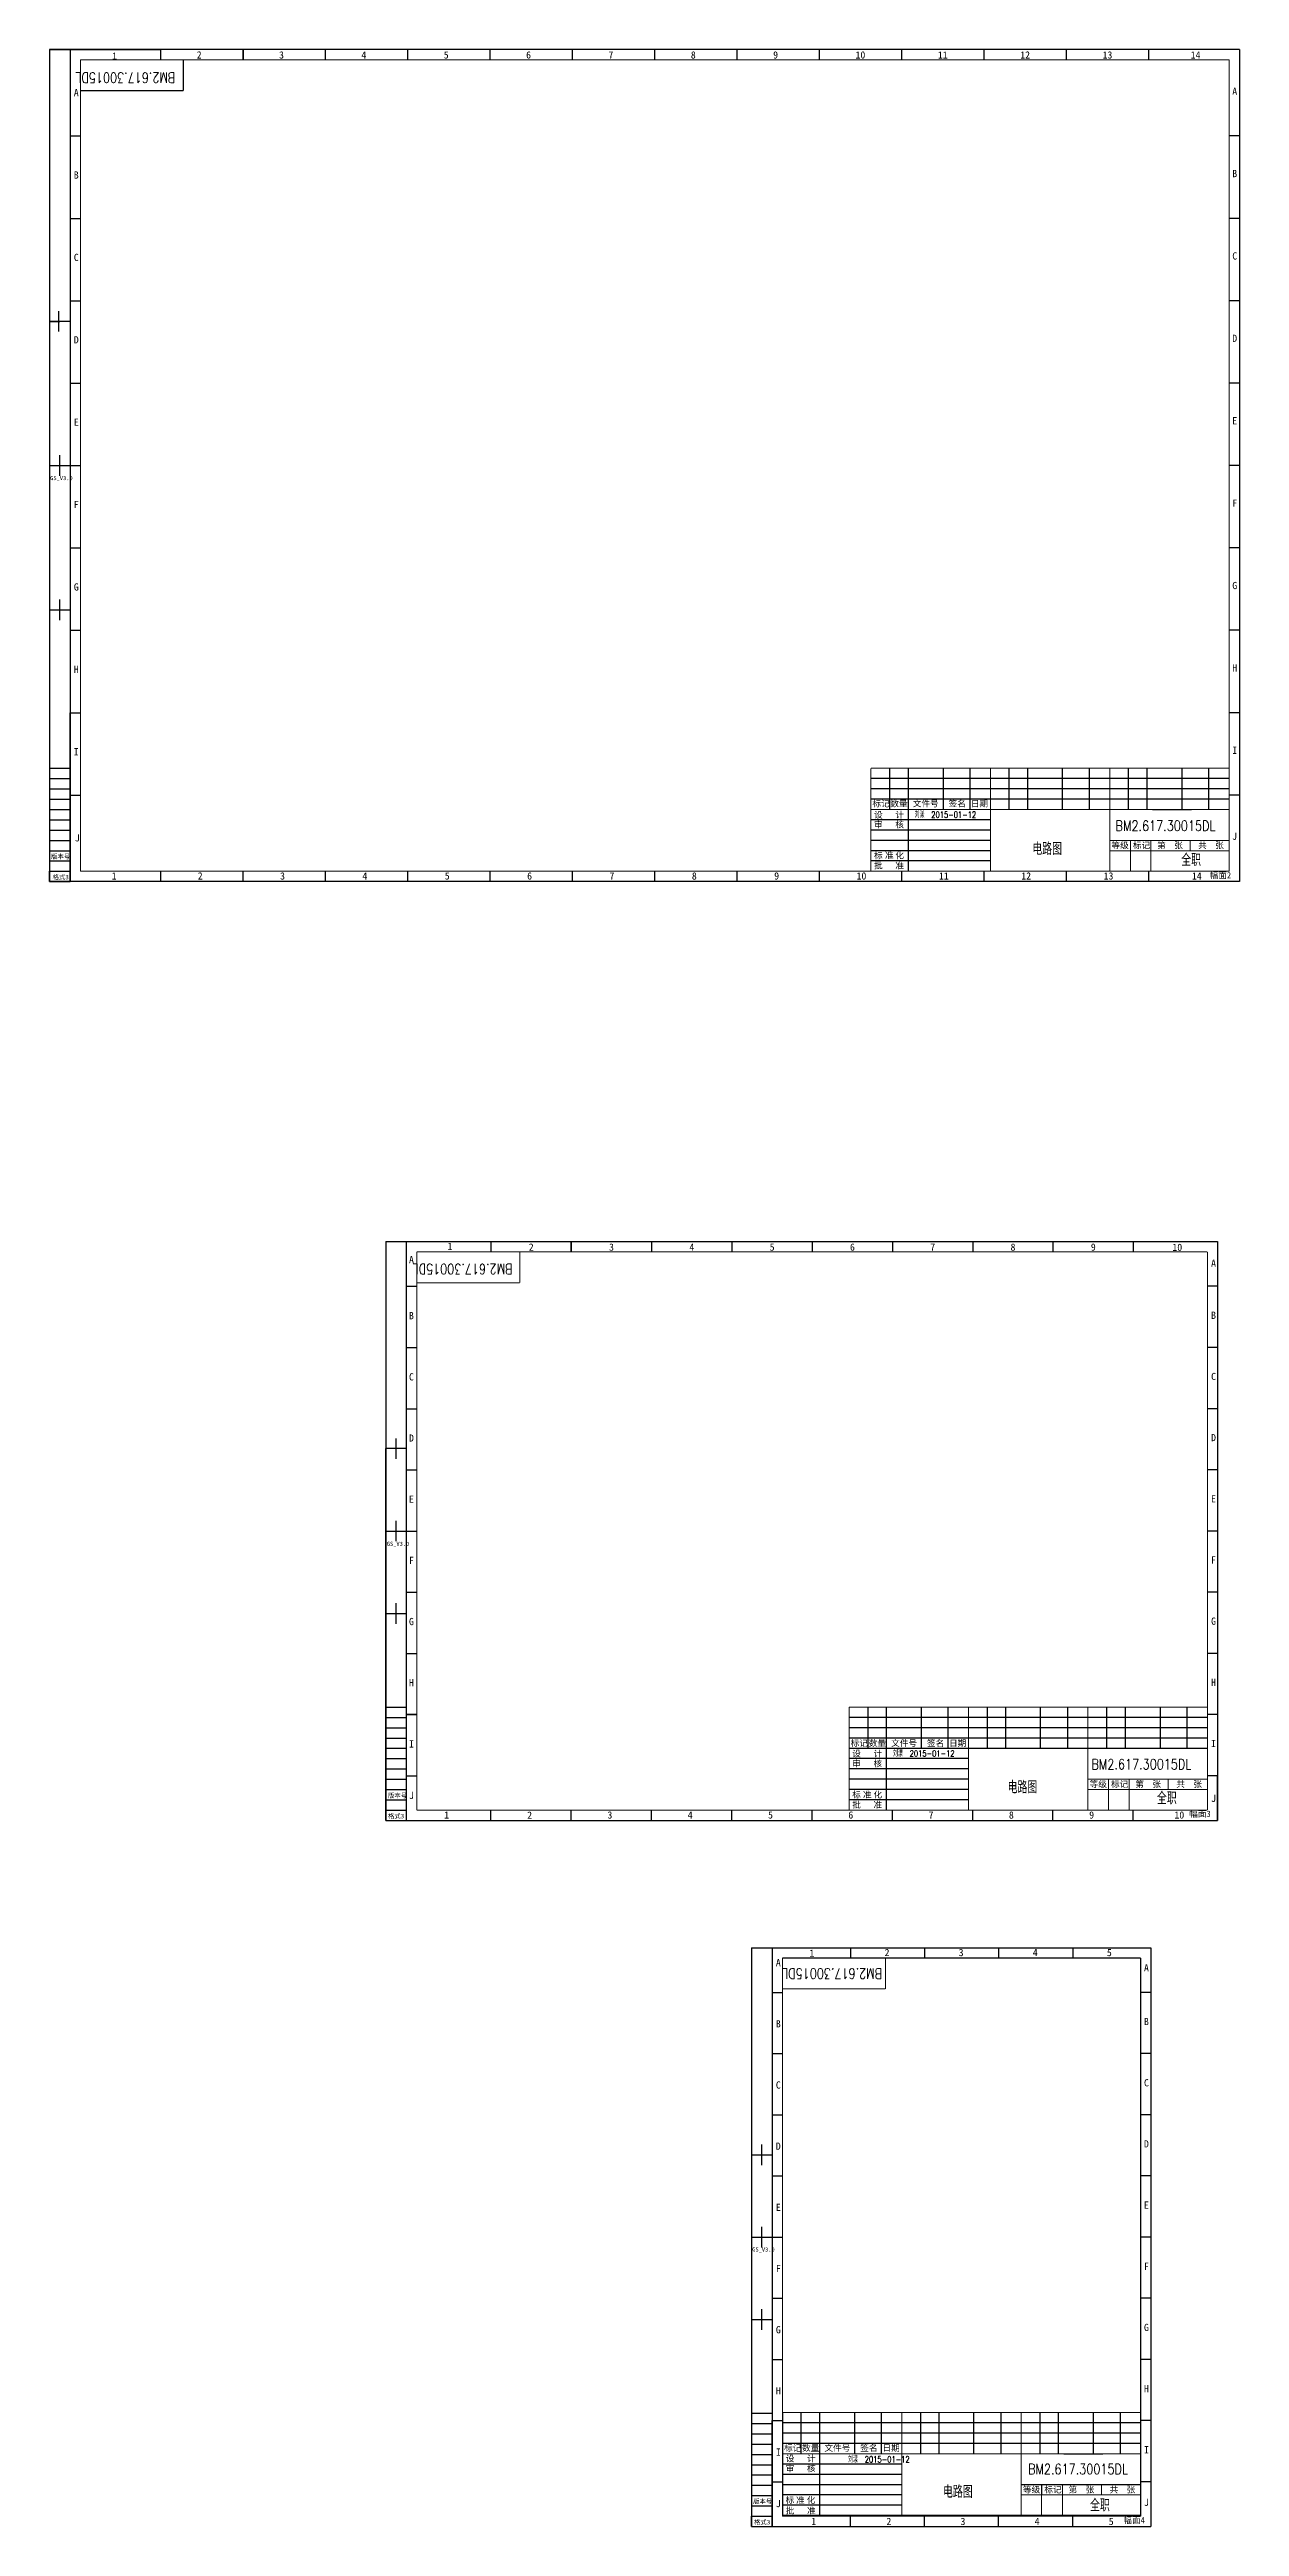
# Model space of a CAD drawing. Header units: inches. Extents: x -3640 to 2054, y -2291 to 954.
# Drawn here: x -2993 to -2415, y -2291 to -1088 of the extents above; entities that cross this region are included whole.
import ezdxf
from ezdxf.enums import TextEntityAlignment as Align

# ---------------------------------------------------------------- set-up
doc = ezdxf.new("R2010")
doc.units = ezdxf.units.IN
doc.header["$MEASUREMENT"] = 0
doc.styles.add('L', font='ROMANC.shx', dxfattribs={"width": 0.8, "bigfont": 'gbcbig.shx'})
doc.styles.get("Standard").update_dxf_attribs({"font": ''})
doc.styles.get('Standard').set_extended_font_data('SimSun')

# ---------------------------------------------------------------- blocks, each defined once
blk = doc.blocks.new('电路图A2')
for p, q in [((578, 404), (0, 404)), ((0, 404), (20, 404)), ((0, 404), (20, 404)), ((0, 404), (0, 0)), ((0, 404), (5, 404)), ((0, 404), (5, 404)), ((10, 404), (10, 404)), ((10, 404), (10, 0)), ((10, 404), (15, 404)), ((10, 404), (15, 404)), ((10, 404), (54, 404)), ((15, 404), (20, 404)), ((54, 399), (54, 404)), ((94, 404), (94, 399)), ((94, 399), (94, 404)), ((134, 399), (134, 404)), ((174, 399), (174, 404)), ((214, 399), (214, 404)), ((254, 399), (254, 404)), ((294, 399), (294, 404)), ((334, 399), (334, 404)), ((374, 399), (374, 404)), ((414, 399), (414, 404)), ((454, 399), (454, 404)), ((494, 399), (494, 404)), ((534, 399), (534, 404)), ((578, 404), (578, 0)), ((10, 362), (15, 362)), ((578, 362), (573, 362)), ((10, 322), (15, 322)), ((578, 322), (573, 322)), ((4.5, 277), (4.5, 277)), ((4.5, 267), (4.5, 277)), ((10, 282), (15, 282)), ((578, 282), (573, 282)), ((10, 272), (0, 272)), ((0, 272), (0, 272)), ((0, 272), (4.5, 272)), ((0, 272), (5, 272)), ((5, 272), (4.5, 272)), ((10, 242), (15, 242)), ((578, 242), (573, 242)), ((5, 197), (5, 207)), ((5, 207), (5, 207)), ((0, 202), (10, 202)), ((0, 202), (5, 202)), ((5, 202), (5, 202)), ((10, 202), (15, 202)), ((578, 202), (573, 202)), ((10, 162), (15, 162)), ((578, 162), (573, 162)), ((5, 127), (5, 137)), ((5, 137), (5, 137)), ((0, 132), (10, 132)), ((0, 132), (5, 132)), ((5, 132), (5, 132)), ((10, 122), (15, 122)), ((578, 122), (573, 122)), ((10, 42), (10, 82)), ((10, 82), (15, 82)), ((10, 82), (15, 82)), ((578, 82), (573, 82)), ((578, 82), (573, 82)), ((0, 55), (10, 55)), ((0, 50), (10, 50)), ((524, 55.1), (524, 35)), ((533, 55.1), (533, 35)), ((550, 55.3), (550, 35)), ((563, 55), (563, 35)), ((0, 45), (10, 45)), ((0, 40), (10, 40)), ((10, 42), (15, 42)), ((578, 42), (573, 42)), ((0, 35), (10, 35)), ((0, 30), (0, 30)), ((0, 30), (10, 30)), ((0, 25), (0, 25)), ((0, 25), (10, 25)), ((0, 20), (10, 20)), ((0, 15), (10, 15)), ((0, 10), (10, 10)), ((0, 0), (0, 5)), ((0, 5), (10, 5)), ((578, 0), (0, 0)), ((0, 0), (0, 0)), ((54, 0.1), (54, 5)), ((94, 0.1), (94, 5)), ((94, 0.1), (94, 5)), ((134, 0.1), (134, 5)), ((174, 0.1), (174, 5)), ((214, 0.1), (214, 5)), ((254, 0.1), (254, 5)), ((294, 0.1), (294, 5)), ((334, 0.1), (334, 5)), ((374, 0.1), (374, 5)), ((414, 0.1), (414, 5)), ((454, 0.1), (454, 5)), ((494, 0.1), (494, 5)), ((534, 0.1), (534, 5)), ((578, 5), (578, 5)), ((578, 0), (578, 0))]:
    blk.add_line(p, q)
at = {"lineweight": 25}
for p, q in [((10, 21.7), (10, 51.4)), ((10, 21.7), (10, 51.4)), ((434, 55), (434, 35)), ((447, 55), (447, 35)), ((466, 55), (466, 35)), ((475, 55), (475, 35)), ((492, 35), (492, 55)), ((505, 55), (505, 35)), ((535.7, 35), (554.7, 35)), ((10, 0), (10, 21.7)), ((0, 0), (10, 0)), ((10, 0), (10, 0)), ((10, 0), (10, 0))]:
    blk.add_line(p, q, dxfattribs=at)
at = {"lineweight": 50, "const_width": 0.5}
for points in [[(573, 399), (15, 399)], [(15, 399), (15, 5)], [(65, 384), (65, 399)], [(573, 399), (573, 5)], [(65, 384), (15, 384)], [(399, 55), (399, 5)], [(457, 55), (457, 5)], [(399, 35), (515.7, 35)], [(573.1, 35), (515.7, 35)], [(515, 20), (525, 20), (525, 15)], [(573, 5), (15, 5)]]:
    blk.add_lwpolyline(points, dxfattribs=at)
at = {"lineweight": 25, "const_width": 0.5}
for points in [[(399, 55), (573, 55)], [(505, 55), (515, 55), (515, 5)], [(515, 35), (515, 20), (573, 20)], [(515, 20), (515, 15), (573, 15)], [(515, 20), (525, 20), (525, 5)], [(525, 20), (535, 20), (535, 5)], [(535, 20), (554, 20), (554, 15)]]:
    blk.add_lwpolyline(points, dxfattribs=at)
at = {"lineweight": 25}
for points in [[(573, 50), (399, 50)], [(573, 45), (399, 45)], [(573, 40), (399, 40)], [(457, 30), (399, 30)], [(457, 25), (399, 25)], [(457, 20), (399, 20)], [(457, 15), (399, 15)], [(457, 10), (399, 10)]]:
    blk.add_lwpolyline(points, dxfattribs=at)
for points in [[(408, 55), (408, 35)], [(417, 55), (417, 5)]]:
    blk.add_lwpolyline(points)
for s, height, p in [('GS_V3.0', 2, (0.3, 194.9)), ('标记', 3, (399.7, 36.4)), ('数量', 3, (408.4, 36.4)), ('文件号', 3, (419.3, 36.4)), ('签名', 3, (436.7, 36.4)), ('日期', 3, (447.5, 36.4)), ('设   计', 3, (400.5, 30.9)), ('审   核', 3, (400.5, 26.2)), ('版本号', 2.2, (0.8, 11.1)), ('标   化', 3, (400.5, 11.2)), ('准', 3, (405.8, 11.3)), ('等级', 3, (515.8, 16.1)), ('标记', 3, (526.2, 16.1)), ('第  张 ', 3, (538, 16.1)), ('共  张', 3, (557.9, 16.1)), ('格式3', 2.2, (1.5, 1.1)), ('批   准', 3, (400.5, 6.3))]:
    blk.add_text(s, height=height).set_placement(p)
at = {"attachment_point": 1}
for s, width, insert, char_height in [('1', 60, (30.4, 402.6), 3.5), ('2', 3, (71.5, 403.1), 3.5), ('3', 3, (111.5, 403.1), 3.5), ('4', 3, (151.5, 403.1), 3.5), ('5', 3, (191.5, 403.1), 3.5), ('6', 3.5, (231.5, 403.1), 3.5), ('7', 3, (271.5, 403.1), 3.5), ('8', 3, (311.5, 403.1), 3.5), ('9', 3, (351.5, 403.1), 3.5), ('10', 3, (391.5, 403.1), 3.5), ('11', 3, (431.5, 403.1), 3.5), ('12', 3, (471.5, 403.1), 3.5), ('13', 3, (511.5, 403.1), 3.5), ('14', 3, (554.3, 403.1), 3.5), ('A', 18, (574.5, 385.5), 3.5), ('A', 9, (11.8, 384.8), 3.5), ('B', 9, (11.8, 344.8), 3.5), ('B', 18, (574.5, 345.5), 3.5), ('C', 9, (11.8, 304.8), 3.5), ('C', 18, (574.5, 305.5), 3.5), ('D', 9, (11.8, 264.8), 3.5), ('D', 18, (574.5, 265.5), 3.5), ('E', 9, (11.8, 224.8), 3.5), ('E', 18, (574.5, 225.5), 3.5), ('F', 9, (11.8, 184.8), 3.5), ('F', 18, (574.5, 185.5), 3.5), ('G', 9, (11.8, 144.8), 3.5), ('G', 18, (574.5, 145.5), 3.5), ('H', 9, (11.8, 104.8), 3.5), ('H', 18, (574.5, 105.5), 3.5), ('I', 9, (11.8, 64.8), 3.5), ('I', 18, (574.5, 65.5), 3.5), ('J', 12, (12.3, 23), 3.5), ('J', 15, (574.4, 23.8), 3.5), ('1', 9, (30.2, 4.5), 3.5), ('2', 4, (72, 4.5), 3.5), ('3', 4, (112, 4.5), 3.5), ('4', 4, (152, 4.5), 3.5), ('5', 4, (192, 4.5), 3.5), ('6', 4, (232, 4.5), 3.5), ('7', 4, (272, 4.5), 3.5), ('8', 4, (312, 4.5), 3.5), ('9', 4, (352, 4.5), 3.5), ('10', 4, (392, 4.5), 3.5), ('11', 4, (432, 4.5), 3.5), ('12', 4, (472, 4.5), 3.5), ('13', 4, (512, 4.5), 3.5), ('14', 4, (554.9, 4.5), 3.5), ('幅面2', 19, (563.5, 4.6), 3)]:
    blk.add_mtext_dynamic_manual_height_columns(s, width=width, gutter_width=22.5, heights=[0], dxfattribs=dict(at, insert=insert, char_height=char_height))
blk = doc.blocks.new('FRAME2-A2')
blk.add_blockref('电路图A2', (0, 0))
at = {"style": 'L', "width": 0.8}
blk.add_attdef('产品编号2', (61.1, 392.8), '', height=5, rotation=180, dxfattribs=at)
for tag, p, height in [('设计师', (420.2, 31), 3), ('产品编号1', (517.8, 24.6), 5), ('关重件', (549.7, 7.5), 6)]:
    blk.add_attdef(tag, p, '', height=height, dxfattribs=at)
blk.add_attdef('产品名称', text='', height=6, dxfattribs=at).set_placement((484.6, 12.9), align=Align.CENTER)
blk = doc.blocks.new('电路图A3')
for p, q in [((0, 281), (0, 0)), ((0, 0), (0, 150)), ((0, 0), (0, 110)), ((0, 55), (10, 55)), ((0, 50), (10, 50)), ((0, 45), (10, 45)), ((0, 40), (10, 40)), ((0, 35), (10, 35)), ((0, 30), (0, 30)), ((0, 30), (10, 30)), ((0, 25), (0, 25)), ((0, 25), (10, 25)), ((0, 20), (10, 20)), ((0, 15), (10, 15)), ((0, 10), (10, 10)), ((0, 0), (0, 5)), ((0, 5), (10, 5)), ((0, 0), (404, 0)), ((20, 0), (65, 0)), ((20, 0), (60, 0)), ((20, 0), (40, 0))]:
    blk.add_line(p, q)
at = {"lineweight": 25}
for p, q in [((0, 281), (404, 281)), ((10, 0), (10, 281)), ((51, 281), (51, 276)), ((90, 276), (90, 281)), ((90, 281), (90, 276)), ((129, 281), (129, 276)), ((168, 281), (168, 276)), ((207, 281), (207, 276)), ((246, 281), (246, 276)), ((285, 281), (285, 276)), ((324, 281), (324, 276)), ((363, 281), (363, 276)), ((404, 281), (404, 281)), ((404, 281), (404, 0)), ((15, 276), (15, 276)), ((404, 276), (404, 276)), ((10, 259.3), (15, 259.3)), ((404, 259.3), (399, 259.3)), ((10, 229.6), (15, 229.6)), ((404, 229.6), (399, 229.6)), ((10, 199.9), (15, 199.9)), ((404, 199.9), (399, 199.9)), ((0, 140.5), (0, 180.5)), ((10, 180.5), (0, 180.5)), ((5, 175.5), (5, 185.5)), ((10, 170.2), (15, 170.2)), ((404, 170.2), (399, 170.2)), ((5, 135.5), (5, 145.5)), ((0, 140.5), (10, 140.5)), ((10, 140.5), (15, 140.5)), ((404, 140.5), (399, 140.5)), ((10, 110.8), (15, 110.8)), ((404, 110.8), (399, 110.8)), ((0, 0), (0, 100.5)), ((0, 100.5), (10, 100.5)), ((5, 95.5), (5, 105.5)), ((5, 105.5), (5, 105.5)), ((10, 81.1), (15, 81.1)), ((404, 81.1), (399, 81.1)), ((10, 21.7), (10, 51.4)), ((10, 21.7), (10, 51.4)), ((15, 51.4), (10, 51.4)), ((10, 51.4), (15, 51.4)), ((260, 55), (260, 35)), ((273, 55), (273, 35)), ((292, 55), (292, 35)), ((301, 55), (301, 35)), ((318, 35), (318, 55)), ((331, 55), (331, 35)), ((350, 55), (350, 35)), ((359, 55), (359, 35)), ((376, 55), (376, 35)), ((389, 55), (389, 35)), ((404, 51.4), (399, 51.4)), ((404, 51.4), (399, 51.4)), ((361.7, 35), (380.7, 35)), ((10, 0), (10, 21.7)), ((10, 21.7), (15, 21.7)), ((404, 21.7), (399, 21.7)), ((404, 0), (404, 21.7)), ((0, 0), (10, 0)), ((10, 0), (10, 0)), ((10, 0), (10, 0)), ((15, 5), (15, 5)), ((51, 0), (51, 5)), ((90, 0), (90, 5)), ((90, 0), (90, 5)), ((129, 0), (129, 5)), ((168, 0), (168, 5)), ((207, 0), (207, 5)), ((246, 0), (246, 5)), ((285, 0), (285, 5)), ((324, 0), (324, 5)), ((363, 0), (363, 5))]:
    blk.add_line(p, q, dxfattribs=at)
at = {"lineweight": 50, "const_width": 0.5}
for points in [[(15, 276), (15, 5)], [(15, 276), (399, 276)], [(399, 276), (399, 5)], [(65, 261), (15, 261)], [(225, 55), (225, 5)], [(283, 55), (283, 5)], [(225, 35), (341.7, 35)], [(399.1, 35), (341.7, 35)], [(341, 20), (351, 20), (351, 15)], [(15, 5), (399, 5)]]:
    blk.add_lwpolyline(points, dxfattribs=at)
at = {"lineweight": 25, "const_width": 0.5}
for points in [[(65, 261), (65, 276)], [(225, 55), (399, 55)], [(331, 55), (341, 55), (341, 5)], [(341, 35), (341, 20), (399, 20)], [(341, 20), (341, 15), (399, 15)], [(341, 20), (351, 20), (351, 5)], [(351, 20), (361, 20), (361, 5)], [(361, 20), (380, 20), (380, 15)]]:
    blk.add_lwpolyline(points, dxfattribs=at)
at = {"lineweight": 25}
for points in [[(399, 50), (225, 50)], [(399, 45), (225, 45)], [(399, 40), (225, 40)], [(283, 30), (225, 30)], [(283, 25), (225, 25)], [(283, 20), (225, 20)], [(283, 15), (225, 15)], [(283, 10), (225, 10)]]:
    blk.add_lwpolyline(points, dxfattribs=at)
for points in [[(234, 55), (234, 35)], [(243, 55), (243, 5)]]:
    blk.add_lwpolyline(points)
for s, height, p in [('GS_V3.0', 2, (0.4, 133.3)), ('标记', 3, (225.7, 36)), ('数量', 3, (234.5, 36)), ('文件号', 3, (245.4, 36)), ('签名', 3, (262.8, 36)), ('日期', 3, (273.5, 36)), ('设   计', 3, (226.5, 30.9)), ('审   核', 3, (226.5, 26.1)), ('版本号', 2.2, (1, 11)), ('标   化', 3, (226.5, 11)), ('准', 3, (231.7, 11)), ('等级', 3, (341.8, 16.1)), ('标记', 3, (352.2, 16.1)), ('第  张 ', 3, (364, 16.1)), ('共  张', 3, (383.9, 16.1)), ('格式3', 2.2, (1, 1)), ('批   准', 3, (226.5, 6.1))]:
    blk.add_text(s, height=height).set_placement(p)
at = {"lineweight": 25, "attachment_point": 1}
for s, width, insert, char_height in [('1', 7, (29.9, 280.4), 3.5), ('2', 9, (69.4, 280.1), 3.5), ('3', 9, (108.4, 280.1), 3.5), ('4', 9, (147.4, 280.1), 3.5), ('5', 9, (186.4, 280.1), 3.5), ('6', 9, (225.4, 280.1), 3.5), ('7', 9, (264.4, 280.1), 3.5), ('8', 9, (303.4, 280.1), 3.5), ('9', 9, (342.4, 280.1), 3.5), ('10', 10, (382, 280), 3.5), ('A', 7, (11.2, 274), 3.5), ('A', 12, (400.8, 272.3), 3.5), ('B', 6, (11.2, 246.8), 3.5), ('B', 26, (400.8, 247), 3.5), ('C', 6, (11.2, 217.1), 3.5), ('C', 26, (400.8, 217.3), 3.5), ('D', 6, (11.2, 187.4), 3.5), ('D', 26, (400.8, 187.6), 3.5), ('E', 6, (11.2, 157.7), 3.5), ('E', 26, (400.8, 157.9), 3.5), ('F', 6, (11.2, 128), 3.5), ('F', 26, (400.8, 128.2), 3.5), ('G', 6, (11.2, 98.3), 3.5), ('G', 26, (400.8, 98.5), 3.5), ('H', 6, (11.2, 68.6), 3.5), ('H', 26, (400.8, 68.8), 3.5), ('I', 6, (11.2, 38.9), 3.5), ('I', 26, (400.8, 39.1), 3.5), ('J', 14, (11.2, 13.9), 3.5), ('J', 24, (400.8, 12.5), 3.5), ('1', 43, (28.3, 4.4), 3.5), ('2', 8, (68.6, 4.3), 3.5), ('3', 8, (107.6, 4.4), 3.5), ('4', 8, (146.6, 4.4), 3.5), ('5', 8, (185.6, 4.4), 3.5), ('6', 8, (224.6, 4.4), 3.5), ('7', 8, (263.6, 4.4), 3.5), ('8', 8, (302.6, 4.4), 3.5), ('9', 8, (341.6, 4.4), 3.5), ('10', 8, (383, 4.4), 3.5), ('幅面3', 45, (390.2, 4.7), 3)]:
    blk.add_mtext_dynamic_manual_height_columns(s, width=width, gutter_width=22.5, heights=[0], dxfattribs=dict(at, insert=insert, char_height=char_height))
blk = doc.blocks.new('FRAME2-A3')
blk.add_blockref('电路图A3', (0, 0))
at = {"style": 'L', "width": 0.8}
blk.add_attdef('产品编号2', (61.5, 270.2), '', height=5, rotation=180, dxfattribs=at)
for tag, p, height in [('设计师', (246.3, 31), 3), ('产品编号1', (342.7, 24.8), 5), ('关重件', (374.5, 7.8), 6)]:
    blk.add_attdef(tag, p, '', height=height, dxfattribs=at)
blk.add_attdef('产品名称', text='', height=6, dxfattribs=at).set_placement((309.2, 13.1), align=Align.CENTER)
blk = doc.blocks.new('电路图A4')
for p, q in [((0, 281), (0, 0)), ((0, 281), (194, 281)), ((10, 281), (10, 0)), ((10, 281), (15, 281)), ((48, 281), (48, 276)), ((84, 281), (84, 276)), ((84, 281), (84, 276)), ((120, 281), (120, 276)), ((156, 281), (156, 276)), ((194, 281), (194, 0)), ((189, 276), (189, 276)), ((10, 259.3), (15, 259.3)), ((194, 259.3), (189, 259.3)), ((10, 229.6), (15, 229.6)), ((194, 229.6), (189, 229.6)), ((10, 199.9), (15, 199.9)), ((194, 199.9), (189, 199.9)), ((0, 180.5), (10, 180.5)), ((0, 180.5), (5, 180.5)), ((5, 175.5), (5, 185.5)), ((5, 185.5), (5, 185.5)), ((10, 170.2), (15, 170.2)), ((194, 170.2), (189, 170.2)), ((5, 135.5), (5, 145.5)), ((5, 145.5), (5, 145.5)), ((0, 140.5), (10, 140.5)), ((0, 140.5), (5, 140.5)), ((10, 140.5), (15, 140.5)), ((194, 140.5), (189, 140.5)), ((10, 110.8), (15, 110.8)), ((194, 110.8), (189, 110.8)), ((0, 100.5), (10, 100.5)), ((0, 100.5), (5, 100.5)), ((5, 95.5), (5, 105.5)), ((5, 105.5), (5, 105.5)), ((10, 81.1), (15, 81.1)), ((194, 81.1), (189, 81.1)), ((0, 55), (10, 55)), ((0, 50), (10, 50)), ((10, 51.4), (15, 51.4)), ((10, 51.4), (15, 51.4)), ((15, 55.3), (15, 5.3)), ((194, 51.4), (189, 51.4)), ((194, 51.4), (189, 51.4)), ((0, 45), (10, 45)), ((0, 40), (10, 40)), ((0, 35), (10, 35)), ((0, 30), (0, 30)), ((0, 30), (10, 30)), ((0, 25), (0, 25)), ((0, 25), (10, 25)), ((0, 20), (10, 20)), ((0, 15), (10, 15)), ((10, 21.7), (15, 21.7)), ((194, 21.7), (189, 21.7)), ((0, 10), (10, 10)), ((0, 0), (0, 5)), ((0, 5), (10, 5)), ((0, 0), (194, 0)), ((48, 0), (48, 5)), ((84, 0), (84, 5)), ((84, 0), (84, 5)), ((120, 0), (120, 5)), ((156, 0), (156, 5))]:
    blk.add_line(p, q)
at = {"lineweight": 25}
for p, q in [((10, 21.7), (10, 51.4)), ((10, 21.7), (10, 51.4)), ((50, 55.3), (50, 35.3)), ((63, 55.3), (63, 35.3)), ((82, 55.3), (82, 35.3)), ((91, 55.3), (91, 35.3)), ((108, 35.3), (108, 55.3)), ((121, 55.3), (121, 35.3)), ((140, 55.3), (140, 35.3)), ((149, 55.3), (149, 35.3)), ((166, 55.3), (166, 35.3)), ((179, 55.3), (179, 35.3)), ((151.7, 35.3), (170.7, 35.3)), ((10, 0), (10, 21.7)), ((0, 0), (10, 0)), ((10, 0), (10, 0)), ((10, 0), (10, 0)), ((189.2, 5.3), (15.2, 5.3))]:
    blk.add_line(p, q, dxfattribs=at)
at = {"lineweight": 50, "const_width": 0.5}
for points in [[(15, 276), (189, 276)], [(15, 276), (15, 5)], [(65, 261), (65, 276)], [(189, 276), (189, 5)], [(65, 261), (15, 261)], [(15, 55.3), (15, 5.3)], [(73, 55.3), (73, 5.3)], [(15, 35.3), (131.7, 35.3)], [(189.1, 35.3), (131.7, 35.3)], [(131, 20.3), (141, 20.3), (141, 15.3)], [(15, 5), (189, 5)]]:
    blk.add_lwpolyline(points, dxfattribs=at)
at = {"lineweight": 25, "const_width": 0.5}
for points in [[(15, 55.3), (189, 55.3)], [(121, 55.3), (131, 55.3), (131, 5.3)], [(131, 35.3), (131, 20.3), (189, 20.3)], [(131, 20.3), (131, 15.3), (189, 15.3)], [(130.9, 20.3), (140.9, 20.3), (140.9, 5.3)], [(141, 20.3), (151, 20.3), (151, 5.3)], [(151, 20.3), (170, 20.3), (170, 15.3)]]:
    blk.add_lwpolyline(points, dxfattribs=at)
at = {"lineweight": 25}
for points in [[(189, 50.3), (15, 50.3)], [(189, 45.3), (15, 45.3)], [(189, 40.3), (15, 40.3)], [(73, 30.3), (15, 30.3)], [(73, 25.3), (15, 25.3)], [(73, 20.3), (15, 20.3)], [(73, 15.3), (15, 15.3)], [(73, 10.3), (15, 10.3)]]:
    blk.add_lwpolyline(points, dxfattribs=at)
for points in [[(24, 55.3), (24, 35.3)], [(33, 55.3), (33, 5.3)]]:
    blk.add_lwpolyline(points)
for s, height, p in [('GS_V3.0', 2, (0.3, 133.5)), ('标记', 3, (15.8, 36.6)), ('数量', 3, (24.5, 36.6)), ('文件号', 3, (35.4, 36.6)), ('签名', 3, (52.8, 36.6)), ('日期', 3, (63.6, 36.6)), ('设   计', 3, (16.6, 31.5)), ('审   核', 3, (16.6, 26.7)), ('版本号', 2.2, (0.8, 11.1)), ('标   化', 3, (16.5, 11.3)), ('准', 3, (21.6, 11.2)), ('等级', 3, (131.8, 16.4)), ('标记', 3, (142.2, 16.4)), ('第  张 ', 3, (154, 16.4)), ('共  张', 3, (173.9, 16.4)), ('格式3', 2.2, (1.2, 1)), ('批   准', 3, (16.6, 6.2))]:
    blk.add_text(s, height=height).set_placement(p)
at = {"attachment_point": 1}
for s, width, heights, insert, char_height in [('1', 8, [0], (28.1, 280.1), 3.5), ('2', 5, [0], (64.6, 280.4), 3.5), ('3', 5, [0], (100.6, 280.4), 3.5), ('4', 5, [0], (136.6, 280.4), 3.5), ('5', 5, [0], (172.6, 280.4), 3.5), ('A', 13, [0], (11.8, 275.5), 3.5), ('A', 14, [0], (190.6, 273), 3.5), ('B', 13, [0], (11.8, 245.8), 3.5), ('B', 14, [0], (190.6, 246.9), 3.5), ('C', 14, [0], (190.6, 217.2), 3.5), ('C', 13, [0], (11.8, 216.1), 3.5), ('D', 13, [0], (11.8, 186.4), 3.5), ('D', 14, [0], (190.6, 187.5), 3.5), ('E', 13, [0], (11.8, 156.7), 3.5), ('E', 14, [0], (190.6, 157.8), 3.5), ('F', 13, [0], (11.8, 127), 3.5), ('F', 14, [0], (190.6, 128.1), 3.5), ('G', 13, [0], (11.8, 97.3), 3.5), ('G', 14, [0], (190.6, 98.4), 3.5), ('H', 13, [0], (11.8, 67.6), 3.5), ('H', 14, [0], (190.6, 68.7), 3.5), ('I', 13, [0], (11.8, 37.9), 3.5), ('I', 14, [0], (190.6, 39), 3.5), ('J', 9, [0], (11.8, 12.9), 3.5), ('J', 16, [0], (190.6, 13.5), 3.5), ('1', 8, [0], (29, 4.2), 3.5), ('2', 5, [0], (65.5, 4.2), 3.5), ('3', 5, [0], (101.5, 4.2), 3.5), ('4', 5, [0], (137.5, 4.2), 3.5), ('5', 5, [0], (173.5, 4.2), 3.5), ('幅面4', 14.798, [9.91], (180.6, 4.6), 3)]:
    blk.add_mtext_dynamic_manual_height_columns(s, width=width, gutter_width=30, heights=heights, dxfattribs=dict(at, insert=insert, char_height=char_height))
blk = doc.blocks.new('FRAME2-A4')
blk.add_blockref('电路图A4', (0, 0))
at = {"style": 'L', "width": 0.8}
blk.add_attdef('产品编号2', (63.4, 270.9), '', height=5, rotation=180, dxfattribs=at)
for tag, p, height in [('设计师', (46.9, 31.1), 3), ('产品编号1', (134.3, 25.4), 5), ('关重件', (164.4, 7.3), 6)]:
    blk.add_attdef(tag, p, '', height=height, dxfattribs=at)
blk.add_attdef('产品名称', text='', height=6, dxfattribs=at).set_placement((100.2, 13.9), align=Align.CENTER)

msp = doc.modelspace()

# ---------------------------------------------------------------- block references
for name, p, values in [('FRAME2-A2', (-2993, -1492.1), {'设计师': '刘漾  2015-01-12', '产品名称': '电路图', '产品编号1': 'BM2.617.30015DL', '关重件': '全职', '产品编号2': 'BM2.617.30015DL'}), ('FRAME2-A3', (-2829.6, -1947.9), {'设计师': '刘漾  2015-01-12', '产品名称': '电路图', '产品编号1': 'BM2.617.30015DL', '关重件': '全职', '产品编号2': 'BM2.617.30015DL'}), ('FRAME2-A4', (-2652, -2290.7), {'产品名称': '电路图', '产品编号1': 'BM2.617.30015DL', '关重件': '全职', '产品编号2': 'BM2.617.30015DL', '设计师': '刘漾  2015-01-12'})]:
    msp.add_blockref(name, p).add_auto_attribs(values)

doc.saveas('drawing.dxf')
